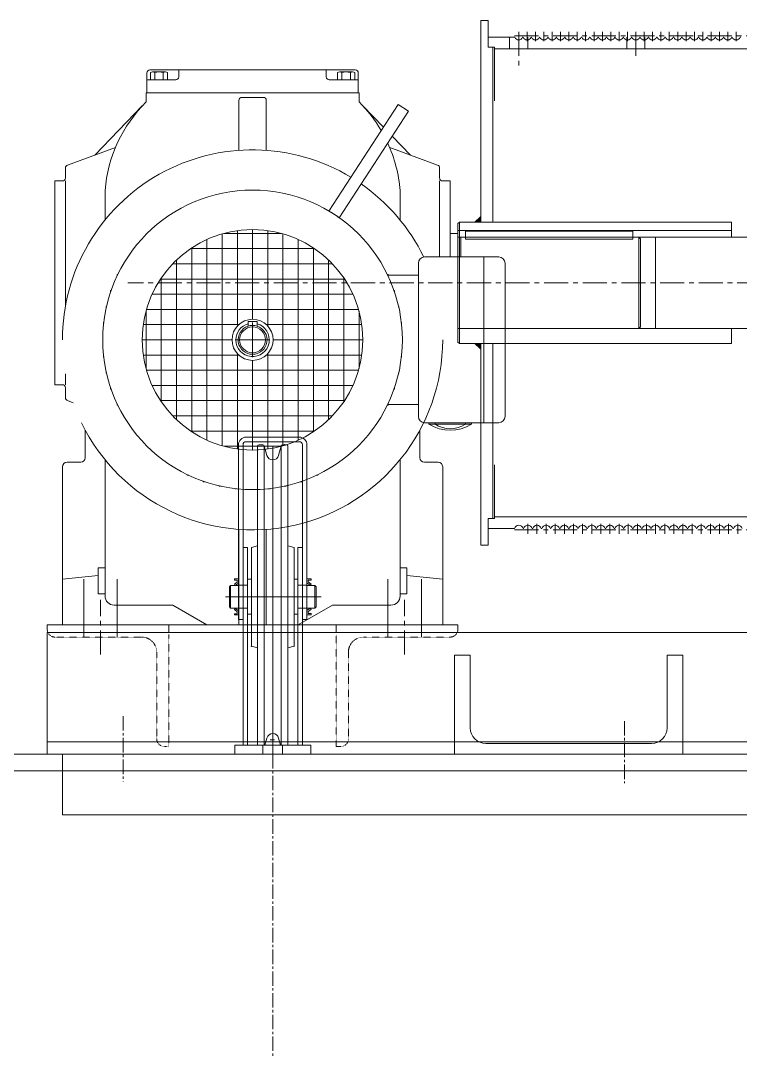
# Model space of a CAD drawing. Header units: millimetres. Extents: x 53635 to 142317, y 101101 to 147193.
# Drawn here: x 72650 to 73123, y 142878 to 143555 of the extents above; entities that cross this region are included whole.
import ezdxf

# ---------------------------------------------------------------- set-up
doc = ezdxf.new("R2010")
doc.units = ezdxf.units.MM
doc.header["$LTSCALE"] = 0.5
doc.header["$MEASUREMENT"] = 0
for name, pattern in [('AXES', [50.8, 31.75, -6.35, 6.35, -6.35]), ('AXES2', [28.575, 19.05, -3.175, 3.175, -3.175]), ('CACHE2', [0.1875, 0.125, -0.0625]), ('CONTINU', [0])]:
    doc.linetypes.add(name, pattern=pattern)
doc.layers.get('0').update_dxf_attribs({"lineweight": 0})
for name, color, linetype, lineweight in [('ASHADE', 7, 'CONTINU', 0), ('AXE', 1, 'AXES2', 0), ('AXES', 1, 'AXES', 0), ('CACHE', 1, 'CACHE2', 0), ('FORT', 7, 'Continuous', 0)]:
    doc.layers.add(name, color=color, linetype=linetype, lineweight=lineweight)

msp = doc.modelspace()

# ---------------------------------------------------------------- linework, layer by layer
for p, q in [((72952.64, 143422.63), (72952.64, 143555.13)), ((72957.64, 143537.63), (72957.64, 143555.13)), ((72957.64, 143544.13), (72975.08, 143544.13)), ((72971.64, 143544.13), (72971.64, 143536.58)), ((72980.21, 143544.13), (72980.58, 143544.13)), ((72983.64, 143544.13), (72983.64, 143536.58)), ((72985.71, 143544.13), (72986.08, 143544.13)), ((72991.21, 143544.13), (72991.58, 143544.13)), ((72996.71, 143544.13), (72997.08, 143544.13)), ((73002.21, 143544.13), (73002.58, 143544.13)), ((73007.71, 143544.13), (73008.08, 143544.13)), ((73013.21, 143544.13), (73013.58, 143544.13)), ((73018.71, 143544.13), (73019.08, 143544.13)), ((73024.21, 143544.13), (73024.58, 143544.13)), ((73029.71, 143544.13), (73030.08, 143544.13)), ((73035.21, 143544.13), (73035.58, 143544.13)), ((73040.71, 143544.13), (73041.08, 143544.13)), ((73046.21, 143544.13), (73046.58, 143544.13)), ((73048.64, 143544.13), (73048.64, 143536.58)), ((73051.71, 143544.13), (73052.08, 143544.13)), ((73057.21, 143544.13), (73057.58, 143544.13)), ((73060.64, 143544.13), (73060.64, 143536.58)), ((73060.64, 143544.13), (73060.64, 143536.58)), ((73062.71, 143544.13), (73063.08, 143544.13)), ((73068.21, 143544.13), (73068.58, 143544.13)), ((73073.71, 143544.13), (73074.08, 143544.13)), ((73079.21, 143544.13), (73079.58, 143544.13)), ((73084.71, 143544.13), (73085.08, 143544.13)), ((73090.21, 143544.13), (73090.58, 143544.13)), ((73095.71, 143544.13), (73096.08, 143544.13)), ((73101.21, 143544.13), (73101.58, 143544.13)), ((73106.71, 143544.13), (73107.08, 143544.13)), ((73112.21, 143544.13), (73112.58, 143544.13)), ((73117.71, 143544.13), (73118.08, 143544.13)), ((73123.21, 143544.13), (73123.58, 143544.13)), ((72961.64, 143537.63), (72957.64, 143537.63)), ((72960.64, 143422.63), (72960.64, 143537.63)), ((72961.64, 143502.34), (72961.64, 143537.63)), ((72961.64, 143536.58), (73378.64, 143536.58)), ((72802.64, 143522.63), (72735.09, 143522.63)), ((72745.38, 143521.43), (72736.91, 143521.43)), ((72754.14, 143518.08), (72754.14, 143522.63)), ((72870.19, 143522.63), (72802.64, 143522.63)), ((72851.14, 143518.08), (72851.14, 143522.63)), ((72868.38, 143521.43), (72859.91, 143521.43)), ((72733.14, 143507.63), (72733.14, 143520.68)), ((72752.19, 143516.13), (72733.14, 143516.13)), ((72735.49, 143516.13), (72735.49, 143520.92)), ((72746.79, 143516.13), (72735.49, 143516.13)), ((72738.32, 143516.13), (72738.32, 143520.92)), ((72743.97, 143516.13), (72743.97, 143520.92)), ((72746.79, 143516.13), (72746.79, 143520.92)), ((72872.14, 143516.13), (72853.09, 143516.13)), ((72858.49, 143516.13), (72858.49, 143520.92)), ((72869.79, 143516.13), (72858.49, 143516.13)), ((72861.32, 143516.13), (72861.32, 143520.92)), ((72866.97, 143516.13), (72866.97, 143520.92)), ((72869.79, 143516.13), (72869.79, 143520.92)), ((72872.14, 143507.63), (72872.14, 143520.68)), ((72802.64, 143507.63), (72732.64, 143507.63)), ((72732.64, 143501.63), (72732.64, 143507.63)), ((72732.64, 143507.63), (72732.64, 143507.63)), ((72732.64, 143507.63), (72732.64, 143507.63)), ((72793.64, 143469.8), (72793.64, 143502.63)), ((72802.64, 143504.63), (72795.64, 143504.63)), ((72872.64, 143507.63), (72802.64, 143507.63)), ((72809.64, 143504.63), (72802.64, 143504.63)), ((72811.64, 143469.8), (72811.64, 143502.63)), ((72872.64, 143501.63), (72872.64, 143507.63)), ((72872.64, 143507.63), (72872.64, 143507.63)), ((72872.64, 143501.63), (72872.64, 143507.63)), ((72730.06, 143498.95), (72698.87, 143466.63)), ((72898.41, 143499.95), (72852.89, 143429.85)), ((72905.12, 143495.59), (72859.6, 143425.49)), ((72888.7, 143484.99), (72875.23, 143498.95)), ((72905.12, 143495.59), (72898.41, 143499.95)), ((72906.42, 143466.63), (72894.4, 143479.08)), ((72712.47, 143471.58), (72680.96, 143460.11)), ((72924.33, 143460.11), (72892.81, 143471.58)), ((72679.64, 143451.63), (72679.64, 143458.23)), ((72925.64, 143451.63), (72925.64, 143458.23)), ((72677.64, 143449.63), (72672.64, 143449.63)), ((72672.64, 143382.63), (72672.64, 143449.63)), ((72679.64, 143367.4), (72679.64, 143449.63)), ((72925.64, 143399.63), (72925.64, 143449.63)), ((72932.64, 143449.63), (72927.64, 143449.63)), ((72932.64, 143399.63), (72932.64, 143449.63)), ((72705.64, 143423.97), (72705.64, 143443.33)), ((72899.64, 143423.97), (72899.64, 143443.33)), ((72937.64, 143421.63), (72938.64, 143422.63)), ((72937.64, 143421.63), (72937.64, 143343.63)), ((72938.64, 143422.63), (72938.64, 143342.63)), ((73117.64, 143422.63), (72938.64, 143422.63)), ((73117.64, 143422.63), (73117.64, 143412.63)), ((72782.64, 143275.44), (72782.64, 143414.82)), ((72821.52, 143415.13), (72783.77, 143415.13)), ((72792.64, 143354.2), (72792.64, 143416.94)), ((72802.64, 143358.63), (72802.64, 143417.63)), ((72812.64, 143354.2), (72812.64, 143416.94)), ((72822.64, 143275.44), (72822.64, 143414.82)), ((72932.64, 143415.13), (72932.64, 143415.13)), ((72937.64, 143415.13), (72932.64, 143415.13)), ((72937.64, 143399.63), (72937.64, 143415.13)), ((72942.64, 143412.63), (72942.64, 143416.63)), ((73052.64, 143416.63), (72942.64, 143416.63)), ((73052.64, 143412.63), (73052.64, 143416.63)), ((72772.64, 143279.13), (72772.64, 143411.13)), ((72832.64, 143279.13), (72832.64, 143411.13)), ((72937.64, 143399.63), (72937.64, 143412.63)), ((72942.64, 143412.63), (72937.64, 143412.63)), ((72939.64, 143399.63), (72939.64, 143412.63)), ((72942.64, 143411.25), (72942.64, 143412.63)), ((73052.64, 143411.25), (72942.64, 143411.25)), ((73052.64, 143411.25), (73052.64, 143412.63)), ((73056.64, 143412.63), (73052.64, 143412.63)), ((73056.64, 143352.63), (73056.64, 143412.63)), ((73057.64, 143411.63), (73056.64, 143412.63)), ((73057.64, 143353.63), (73057.64, 143411.63)), ((73067.64, 143412.63), (73067.64, 143352.63)), ((72843.34, 143405.13), (72761.95, 143405.13)), ((72762.64, 143284.66), (72762.64, 143405.6)), ((72842.64, 143284.66), (72842.64, 143405.6)), ((72964.64, 143399.63), (72915.64, 143399.63)), ((72954.64, 143290.63), (72954.64, 143399.63)), ((72855.14, 143395.13), (72750.14, 143395.13)), ((72752.64, 143292.63), (72752.64, 143397.63)), ((72852.64, 143292.63), (72852.64, 143397.63)), ((72911.64, 143294.63), (72911.64, 143395.63)), ((72968.64, 143294.63), (72968.64, 143395.63)), ((72714.03, 143388.13), (72713.55, 143388.13)), ((72713.55, 143387.13), (72713.55, 143388.13)), ((72891.74, 143388.13), (72891.26, 143388.13)), ((72911.64, 143387.63), (72891.5, 143387.63)), ((72891.74, 143387.13), (72891.74, 143388.13)), ((72672.64, 143315.63), (72672.64, 143382.63)), ((72863.11, 143385.13), (72742.18, 143385.13)), ((72742.64, 143304.43), (72742.64, 143385.83)), ((72862.64, 143304.43), (72862.64, 143385.83)), ((72709.66, 143377.63), (72709.32, 143377.63)), ((72709.32, 143376.63), (72709.32, 143377.63)), ((72868.65, 143375.13), (72736.64, 143375.13)), ((72895.97, 143377.63), (72895.63, 143377.63)), ((72895.97, 143376.63), (72895.97, 143377.63)), ((72706.63, 143367.13), (72706.41, 143367.13)), ((72706.41, 143366.13), (72706.41, 143367.13)), ((72898.88, 143367.13), (72898.66, 143367.13)), ((72898.88, 143366.13), (72898.88, 143367.13)), ((72732.64, 143326.25), (72732.64, 143364)), ((72872.33, 143365.13), (72732.96, 143365.13)), ((72872.64, 143326.25), (72872.64, 143364)), ((72704.82, 143356.63), (72704.71, 143356.63)), ((72704.71, 143355.63), (72704.71, 143356.63)), ((72793.57, 143355.13), (72730.84, 143355.13)), ((72799.64, 143357.13), (72805.64, 143357.13)), ((72799.64, 143354.14), (72799.64, 143357.13)), ((72802.64, 143356.53), (72802.64, 143333.73)), ((72805.64, 143357.13), (72805.64, 143354.14)), ((72874.45, 143355.13), (72811.71, 143355.13)), ((72900.58, 143356.63), (72900.47, 143356.63)), ((72900.58, 143355.63), (72900.58, 143356.63)), ((73056.64, 143352.63), (72968.64, 143352.63)), ((73057.64, 143353.63), (73056.64, 143352.63)), ((73117.64, 143352.63), (73117.64, 143342.63)), ((72704.15, 143346.13), (72704.14, 143346.13)), ((72704.14, 143345.13), (72704.14, 143346.13)), ((72901.14, 143345.13), (72901.14, 143346.13)), ((72901.14, 143346.13), (72901.14, 143346.13)), ((72704.14, 143344.13), (72704.14, 143345.13)), ((72704.15, 143344.13), (72704.14, 143344.13)), ((72789.14, 143345.13), (72730.14, 143345.13)), ((72791.24, 143345.13), (72814.04, 143345.13)), ((72875.14, 143345.13), (72816.14, 143345.13)), ((72901.14, 143344.13), (72901.14, 143345.13)), ((72901.14, 143344.13), (72901.14, 143344.13)), ((72937.64, 143343.63), (72938.64, 143342.63)), ((73117.64, 143342.63), (72938.64, 143342.63)), ((72952.64, 143210.13), (72952.64, 143342.63)), ((72960.64, 143227.63), (72960.64, 143342.63)), ((72704.71, 143333.63), (72704.71, 143334.63)), ((72704.82, 143333.63), (72704.71, 143333.63)), ((72793.57, 143335.13), (72730.84, 143335.13)), ((72792.64, 143273.32), (72792.64, 143336.06)), ((72874.45, 143335.13), (72811.71, 143335.13)), ((72812.64, 143273.32), (72812.64, 143336.06)), ((72900.58, 143333.63), (72900.47, 143333.63)), ((72900.58, 143333.63), (72900.58, 143334.63)), ((72872.33, 143325.13), (72732.96, 143325.13)), ((72802.64, 143272.63), (72802.64, 143331.63)), ((72679.64, 143315.63), (72679.64, 143322.86)), ((72706.41, 143323.13), (72706.41, 143324.13)), ((72706.63, 143323.13), (72706.41, 143323.13)), ((72898.88, 143323.13), (72898.66, 143323.13)), ((72898.88, 143323.13), (72898.88, 143324.13)), ((72677.64, 143315.63), (72672.64, 143315.63)), ((72679.64, 143307.03), (72679.64, 143313.63)), ((72709.32, 143312.63), (72709.32, 143313.63)), ((72709.66, 143312.63), (72709.32, 143312.63)), ((72868.65, 143315.13), (72736.64, 143315.13)), ((72895.97, 143312.63), (72895.63, 143312.63)), ((72895.97, 143312.63), (72895.97, 143313.63)), ((72684.67, 143303.8), (72680.96, 143305.15)), ((72863.11, 143305.13), (72742.18, 143305.13)), ((72713.55, 143302.13), (72713.55, 143303.13)), ((72714.03, 143302.13), (72713.55, 143302.13)), ((72891.74, 143302.13), (72891.26, 143302.13)), ((72911.64, 143302.63), (72891.5, 143302.63)), ((72891.74, 143302.13), (72891.74, 143303.13)), ((72855.14, 143295.13), (72750.14, 143295.13)), ((72692.64, 143267.63), (72692.64, 143285.76)), ((72843.34, 143285.13), (72761.95, 143285.13)), ((72912.64, 143285.76), (72912.64, 143285.76)), ((72912.64, 143267.63), (72912.64, 143285.76)), ((72918.64, 143290.63), (72915.64, 143290.63)), ((72946.64, 143290.63), (72918.64, 143290.63)), ((72918.64, 143289.63), (72918.64, 143290.63)), ((72946.64, 143289.63), (72918.64, 143289.63)), ((72942.64, 143290.63), (72922.64, 143290.63)), ((72922.64, 143289.63), (72922.64, 143290.63)), ((72942.64, 143289.63), (72922.64, 143289.63)), ((72942.64, 143289.63), (72942.64, 143290.63)), ((72946.64, 143289.63), (72946.64, 143290.63)), ((72964.64, 143290.63), (72946.64, 143290.63)), ((72821.52, 143275.13), (72783.77, 143275.13)), ((72689.64, 143264.63), (72680.64, 143264.63)), ((72705.64, 143195.13), (72705.64, 143266.29)), ((72899.64, 143195.13), (72899.64, 143266.29)), ((72899.64, 143266.29), (72899.64, 143266.29)), ((72924.64, 143264.63), (72915.64, 143264.63)), ((72677.64, 143157.63), (72677.64, 143261.63)), ((72927.64, 143157.63), (72927.64, 143261.63)), ((72961.64, 143262.92), (72961.64, 143227.63)), ((72759.64, 143256.03), (72759.64, 143256.51)), ((72760.64, 143256.03), (72759.64, 143256.03)), ((72770.14, 143251.8), (72770.14, 143252.14)), ((72771.14, 143251.8), (72770.14, 143251.8)), ((72835.14, 143251.8), (72834.14, 143251.8)), ((72835.14, 143251.8), (72835.14, 143252.14)), ((72845.64, 143256.03), (72844.64, 143256.03)), ((72845.64, 143256.03), (72845.64, 143256.51)), ((72780.64, 143248.89), (72780.64, 143249.12)), ((72781.64, 143248.89), (72780.64, 143248.89)), ((72791.14, 143247.19), (72791.14, 143247.3)), ((72792.14, 143247.19), (72791.14, 143247.19)), ((72801.64, 143246.63), (72801.64, 143246.63)), ((72802.64, 143246.63), (72801.64, 143246.63)), ((72803.64, 143246.63), (72802.64, 143246.63)), ((72803.64, 143246.63), (72803.64, 143246.63)), ((72814.14, 143247.19), (72813.14, 143247.19)), ((72814.14, 143247.19), (72814.14, 143247.3)), ((72824.64, 143248.89), (72823.64, 143248.89)), ((72824.64, 143248.89), (72824.64, 143249.12)), ((72961.64, 143227.63), (72957.64, 143227.63)), ((72957.64, 143227.63), (72957.64, 143210.13)), ((72961.64, 143228.68), (73378.64, 143228.68)), ((72793.64, 143220.45), (72793.64, 143220.45)), ((72793.64, 143157.63), (72793.64, 143220.45)), ((72811.64, 143220.45), (72811.64, 143220.45)), ((72811.64, 143157.63), (72811.64, 143220.45)), ((72957.64, 143221.13), (72974.82, 143221.13)), ((72980.47, 143221.13), (72980.82, 143221.13)), ((72986.47, 143221.13), (72986.82, 143221.13)), ((72992.47, 143221.13), (72992.82, 143221.13)), ((72998.47, 143221.13), (72998.82, 143221.13)), ((73004.47, 143221.13), (73004.82, 143221.13)), ((73010.47, 143221.13), (73010.82, 143221.13)), ((73016.47, 143221.13), (73016.82, 143221.13)), ((73022.47, 143221.13), (73022.82, 143221.13)), ((73028.47, 143221.13), (73028.82, 143221.13)), ((73034.47, 143221.13), (73034.82, 143221.13)), ((73040.47, 143221.13), (73040.82, 143221.13)), ((73046.47, 143221.13), (73046.82, 143221.13)), ((73052.47, 143221.13), (73052.82, 143221.13)), ((73058.47, 143221.13), (73058.82, 143221.13)), ((73064.47, 143221.13), (73064.82, 143221.13)), ((73070.47, 143221.13), (73070.82, 143221.13)), ((73076.47, 143221.13), (73076.82, 143221.13)), ((73082.47, 143221.13), (73082.82, 143221.13)), ((73088.47, 143221.13), (73088.82, 143221.13)), ((73094.47, 143221.13), (73094.82, 143221.13)), ((73100.47, 143221.13), (73100.82, 143221.13)), ((73106.47, 143221.13), (73106.82, 143221.13)), ((73112.47, 143221.13), (73112.82, 143221.13)), ((73118.47, 143221.13), (73118.82, 143221.13)), ((72677.64, 143187.63), (72701.14, 143190.15)), ((72701.14, 143195.13), (72705.64, 143195.13)), ((72701.14, 143178.13), (72701.14, 143195.13)), ((72705.64, 143178.13), (72705.64, 143195.13)), ((72899.64, 143195.13), (72904.14, 143195.13)), ((72899.64, 143178.13), (72899.64, 143195.13)), ((72899.64, 143178.13), (72899.64, 143195.13)), ((72904.14, 143178.13), (72904.14, 143195.13)), ((72904.14, 143190.15), (72927.64, 143187.63)), ((72691.64, 143157.63), (72691.64, 143187.63)), ((72713.64, 143157.63), (72713.64, 143187.63)), ((72891.64, 143157.63), (72891.64, 143187.63)), ((72913.64, 143157.63), (72913.64, 143187.63)), ((72701.14, 143178.13), (72705.64, 143178.13)), ((72705.64, 143176.63), (72705.64, 143178.13)), ((72899.64, 143178.13), (72904.14, 143178.13)), ((72899.64, 143176.63), (72899.64, 143178.13)), ((72711.64, 143170.63), (72750.13, 143170.63)), ((72750.13, 143170.63), (72772.64, 143157.63)), ((72832.64, 143157.63), (72855.16, 143170.63)), ((72855.16, 143170.63), (72893.64, 143170.63)), ((72667.64, 143154.63), (72667.64, 143157.63)), ((72667.64, 143157.63), (72747.64, 143157.63)), ((72677.64, 143157.63), (72772.64, 143157.63)), ((72691.64, 143149.63), (72691.64, 143157.63)), ((72713.64, 143149.63), (72713.64, 143157.63)), ((72747.64, 143157.63), (72747.64, 143152.63)), ((72772.64, 143157.63), (72802.64, 143157.63)), ((72772.64, 143157.63), (72802.64, 143157.63)), ((72802.64, 143157.63), (72832.64, 143157.63)), ((72802.64, 143157.63), (72832.64, 143157.63)), ((72832.64, 143157.63), (72927.64, 143157.63)), ((72937.64, 143157.63), (72857.64, 143157.63)), ((72857.64, 143157.63), (72857.64, 143152.63)), ((72891.64, 143149.63), (72891.64, 143157.63)), ((72913.64, 143149.63), (72913.64, 143157.63)), ((72937.64, 143154.63), (72937.64, 143157.63))]:
    msp.add_line(p, q)
at = {"color": 1, "linetype": 'AXES'}
msp.add_line((73518.23, 143382.63), (72720.6, 143382.63), dxfattribs=at)
for radius in [98.5, 72.5, 13.5, 8.5]:
    msp.add_circle((72802.64, 143345.13), radius)
for centre, radius, start, end in [((72735.09, 143520.68), 1.95, 90, 180), ((72736.91, 143519.21), 2.22, 90, 129.6), ((72736.91, 143519.21), 2.22, 50.4, 90), ((72741.14, 143513.33), 8.1, 69.59, 110.41), ((72745.38, 143519.21), 2.22, 90, 129.6), ((72745.38, 143519.21), 2.22, 50.4, 90), ((72859.91, 143519.21), 2.22, 90, 129.6), ((72859.91, 143519.21), 2.22, 50.4, 90), ((72864.14, 143513.33), 8.1, 69.59, 110.41), ((72868.38, 143519.21), 2.22, 90, 129.6), ((72868.38, 143519.21), 2.22, 50.4, 90), ((72870.19, 143520.68), 1.95, 0, 90), ((72752.19, 143518.08), 1.95, -90, 0), ((72853.09, 143518.08), 1.95, 180, 270), ((72798.04, 143435.94), 92.69, 134.87, 175.43), ((72795.64, 143502.63), 2, 90, 180), ((72809.64, 143502.63), 2, 0, 90), ((72807.25, 143435.94), 92.69, 30.33, 45.13), ((72807.25, 143435.94), 92.69, 4.57, 24.65), ((72802.64, 143345.13), 125, 58.83, 180), ((72802.64, 143345.13), 125, 58.83, 180), ((72681.64, 143458.23), 2, 110, 180), ((72923.64, 143458.23), 2, 0, 70), ((72677.64, 143451.63), 2, -90, 0), ((72802.64, 143345.13), 125, 25.83, 55.17), ((72802.64, 143345.13), 125, 25.83, 55.17), ((72927.64, 143451.63), 2, 180, 270), ((72802.64, 143345.13), 98.5, 54.67, 59.33), ((72915.64, 143395.63), 4, 90, 180), ((72964.64, 143395.63), 4, 0, 90), ((72802.64, 143345.13), 11, 180, 434.17), ((72802.64, 143345.13), 11, 105.83, 180), ((72802.64, 143345.13), 9.5, 108.41, 431.59), ((72802.64, 143345.13), 9.5, 71.59, 108.41), ((72802.64, 143345.13), 125, -154.16, 0), ((72802.64, 143345.13), 125, -154.16, 0), ((72677.64, 143313.63), 2, 0, 90), ((72681.64, 143307.03), 2, 180, 250), ((72915.64, 143294.63), 4, 180, 270), ((72964.64, 143294.63), 4, -90, 0), ((72932.64, 143312.13), 26.5, -121.89, -58.11), ((72932.64, 143304.83), 18.17, -123.4, -56.6), ((72680.64, 143261.63), 3, 90, 180), ((72689.64, 143267.63), 3, -90, 0), ((72915.64, 143267.63), 3, 180, 270), ((72924.64, 143261.63), 3, 0, 90), ((72977.64, 143220.13), 3, 19.47122, 160.52878), ((72983.64, 143220.13), 3, 19.47122, 160.52878), ((72989.64, 143220.13), 3, 19.47122, 160.52878), ((72995.64, 143220.13), 3, 19.47122, 160.52878), ((73001.64, 143220.13), 3, 19.47122, 160.52878), ((73007.64, 143220.13), 3, 19.47122, 160.52878), ((73013.64, 143220.13), 3, 19.47122, 160.52878), ((73019.64, 143220.13), 3, 19.47122, 160.52878), ((73025.64, 143220.13), 3, 19.47122, 160.52878), ((73031.64, 143220.13), 3, 19.47122, 160.52878), ((73037.64, 143220.13), 3, 19.47122, 160.52878), ((73043.64, 143220.13), 3, 19.47122, 160.52878), ((73049.64, 143220.13), 3, 19.47122, 160.52878), ((73055.64, 143220.13), 3, 19.47122, 160.52878), ((73061.64, 143220.13), 3, 19.47122, 160.52878), ((73067.64, 143220.13), 3, 19.47122, 160.52878), ((73073.64, 143220.13), 3, 19.47122, 160.52878), ((73079.64, 143220.13), 3, 19.47122, 160.52878), ((73085.64, 143220.13), 3, 19.47122, 160.52878), ((73091.64, 143220.13), 3, 19.47122, 160.52878), ((73097.64, 143220.13), 3, 19.47122, 160.52878), ((73103.64, 143220.13), 3, 19.47122, 160.52878), ((73109.64, 143220.13), 3, 19.47122, 160.52878), ((73115.64, 143220.13), 3, 19.47122, 160.52878), ((73121.64, 143220.13), 3, 19.47122, 160.52878), ((72711.64, 143176.63), 6, 180, 270), ((72893.64, 143176.63), 6, -90, 0), ((72672.64, 143154.63), 5, 180, 203.57818), ((72932.64, 143154.63), 5, -23.57818, 0)]:
    msp.add_arc(centre, radius, start, end)
for points in [[(72952.64, 143422.63), (72952.64, 143426.63), (72948.27, 143422.63)], [(72952.64, 143342.63), (72952.64, 143338.63), (72948.27, 143342.63)]]:
    msp.add_solid(points)
at = {"layer": 'ASHADE', "ltscale": 2}
for p, q in [((72937.64, 143417.03), (73117.64, 143417.03)), ((72937.64, 143412.63), (73396.64, 143412.63)), ((72937.64, 143352.63), (73396.64, 143352.63)), ((72667.64, 143152.63), (73255.64, 143152.63)), ((72667.64, 143152.63), (72667.64, 143072.63)), ((72667.64, 143080.63), (73426.64, 143080.63)), ((72667.64, 143072.63), (73426.64, 143072.63)), ((72677.64, 143072.63), (72677.64, 143032.63)), ((73406.64, 143032.63), (72677.64, 143032.63))]:
    msp.add_line(p, q, dxfattribs=at)
for centre in [(72977.64, 143545.13), (72983.14, 143545.13), (72988.64, 143545.13), (72994.14, 143545.13), (72999.64, 143545.13), (73005.14, 143545.13), (73010.64, 143545.13), (73016.14, 143545.13), (73021.64, 143545.13), (73027.14, 143545.13), (73032.64, 143545.13), (73038.14, 143545.13), (73043.64, 143545.13), (73049.14, 143545.13), (73054.64, 143545.13), (73060.14, 143545.13), (73065.64, 143545.13), (73071.14, 143545.13), (73076.64, 143545.13), (73082.14, 143545.13), (73087.64, 143545.13), (73093.14, 143545.13), (73098.64, 143545.13), (73104.14, 143545.13), (73109.64, 143545.13), (73115.14, 143545.13), (73120.64, 143545.13)]:
    msp.add_arc(centre, 2.75, -158.67631, -21.32369, dxfattribs=at)
at = {"layer": 'AXE'}
for p, q in [((72717.64, 143097.6), (72717.64, 143054.66)), ((73047.14, 143094.36), (73047.14, 143053.62)), ((72815.89, 143072.63), (72815.89, 141123.45))]:
    msp.add_line(p, q, dxfattribs=at)
at = {"layer": 'AXES'}
for p, q in [((72974.82, 143545.13), (73373.34, 143545.13)), ((72977.64, 143547.77), (72977.64, 143525.13)), ((72983.14, 143547.77), (72983.14, 143541.55)), ((72988.64, 143547.77), (72988.64, 143541.55)), ((72994.14, 143547.77), (72994.14, 143541.55)), ((72999.64, 143547.77), (72999.64, 143541.55)), ((73005.14, 143547.77), (73005.14, 143541.55)), ((73010.64, 143547.77), (73010.64, 143541.55)), ((73016.14, 143547.77), (73016.14, 143541.55)), ((73021.64, 143547.77), (73021.64, 143541.55)), ((73027.14, 143547.77), (73027.14, 143541.55)), ((73032.64, 143547.77), (73032.64, 143541.55)), ((73038.14, 143547.77), (73038.14, 143541.55)), ((73043.64, 143547.77), (73043.64, 143541.55)), ((73049.14, 143547.77), (73049.14, 143541.55)), ((73054.64, 143547.77), (73054.64, 143531.65)), ((73060.14, 143547.77), (73060.14, 143541.55)), ((73065.64, 143547.77), (73065.64, 143541.55)), ((73071.14, 143547.77), (73071.14, 143541.55)), ((73076.64, 143547.77), (73076.64, 143541.55)), ((73082.14, 143547.77), (73082.14, 143541.55)), ((73087.64, 143547.77), (73087.64, 143541.55)), ((73093.14, 143547.77), (73093.14, 143541.55)), ((73098.64, 143547.77), (73098.64, 143541.55)), ((73104.14, 143547.77), (73104.14, 143541.55)), ((73109.64, 143547.77), (73109.64, 143541.55)), ((73115.14, 143547.77), (73115.14, 143541.55)), ((73120.64, 143547.77), (73120.64, 143541.55)), ((72983.64, 143217.49), (72983.64, 143224.13)), ((72989.64, 143217.49), (72989.64, 143224.13)), ((72995.64, 143217.49), (72995.64, 143224.13)), ((73001.64, 143217.49), (73001.64, 143224.13)), ((73007.64, 143217.49), (73007.64, 143224.13)), ((73013.64, 143217.49), (73013.64, 143224.13)), ((73019.64, 143217.49), (73019.64, 143224.13)), ((73025.64, 143217.49), (73025.64, 143224.13)), ((73031.64, 143217.49), (73031.64, 143224.13)), ((73037.64, 143217.49), (73037.64, 143224.13)), ((73043.64, 143217.49), (73043.64, 143224.13)), ((73049.64, 143217.49), (73049.64, 143224.13)), ((73055.64, 143217.49), (73055.64, 143224.13)), ((73061.64, 143217.49), (73061.64, 143224.13)), ((73067.64, 143217.49), (73067.64, 143224.13)), ((73073.64, 143217.49), (73073.64, 143224.13)), ((73079.64, 143217.49), (73079.64, 143224.13)), ((73085.64, 143217.49), (73085.64, 143224.13)), ((73091.64, 143217.49), (73091.64, 143224.13)), ((73097.64, 143217.49), (73097.64, 143224.13)), ((73103.64, 143217.49), (73103.64, 143224.13)), ((73109.64, 143217.49), (73109.64, 143224.13)), ((73115.64, 143217.49), (73115.64, 143224.13)), ((73121.64, 143217.49), (73121.64, 143224.13)), ((73121.64, 143217.49), (73121.64, 143224.13)), ((72974.82, 143220.13), (73371.1, 143220.13)), ((72702.64, 143138.08), (72702.64, 143174.08)), ((72902.64, 143138.08), (72902.64, 143174.08))]:
    msp.add_line(p, q, dxfattribs=at)
at = {"layer": 'CACHE', "ltscale": 2}
for p, q in [((72667.64, 143152.63), (72668.06, 143152.63)), ((72729.64, 143149.63), (72672.64, 143149.63)), ((72747.64, 143151.27), (72747.64, 143077.63)), ((72857.64, 143151.13), (72857.64, 143077.63)), ((72875.64, 143149.63), (72932.64, 143149.63)), ((72739.64, 143082.63), (72739.64, 143139.63)), ((72865.64, 143082.63), (72865.64, 143139.63)), ((72747.64, 143077.63), (72744.64, 143077.63)), ((72857.64, 143077.63), (72860.64, 143077.63))]:
    msp.add_line(p, q, dxfattribs=at)
for centre, radius, start, end in [((72672.64, 143154.63), 5, -148.20956, -90), ((72729.64, 143139.63), 10, 0, 90), ((72875.64, 143139.63), 10, 90, 180), ((72932.64, 143154.63), 5, -90, -31.43658), ((72744.64, 143082.63), 5, 180, 270), ((72860.64, 143082.63), 5, -90, 0)]:
    msp.add_arc(centre, radius, start, end, dxfattribs=at)
at = {"layer": 'FORT'}
for p, q in [((72952.64, 143555.13), (72957.64, 143555.13)), ((72798.39, 143281.13), (72833.39, 143281.13)), ((72798.39, 143278.13), (72833.39, 143278.13)), ((72793.39, 143276.13), (72793.39, 143161.13)), ((72796.39, 143276.13), (72796.39, 143078.63)), ((72805.89, 143176.13), (72805.89, 143275.13)), ((72809.38, 143276.13), (72806.89, 143276.13)), ((72812.03, 143269.09), (72810.34, 143275.39)), ((72810.34, 143078.63), (72810.34, 143275.39)), ((72819.76, 143269.09), (72821.44, 143275.39)), ((72821.44, 143078.63), (72821.44, 143275.39)), ((72824.89, 143276.13), (72822.41, 143276.13)), ((72825.89, 143176.13), (72825.89, 143275.13)), ((72835.39, 143276.13), (72835.39, 143078.63)), ((72838.39, 143276.13), (72838.39, 143161.13)), ((72952.64, 143210.13), (72957.64, 143210.13)), ((72796.39, 143208.63), (72799.39, 143208.63)), ((72799.39, 143208.63), (72799.39, 143078.63)), ((72801.89, 143208.63), (72805.89, 143209.7)), ((72801.89, 143176.13), (72801.89, 143208.63)), ((72829.89, 143208.63), (72825.89, 143209.7)), ((72829.89, 143176.13), (72829.89, 143208.63)), ((72832.39, 143208.63), (72832.39, 143078.63)), ((72832.39, 143208.63), (72835.39, 143208.63)), ((72799.39, 143183.63), (72799.39, 143191.59)), ((72832.39, 143183.63), (72832.39, 143194.88)), ((72788.24, 143183.63), (72787.39, 143182.75)), ((72788.24, 143183.63), (72793.39, 143183.63)), ((72788.24, 143168.63), (72788.24, 143183.63)), ((72788.24, 143168.63), (72788.24, 143183.63)), ((72790.68, 143187.85), (72790.68, 143187.04)), ((72793.36, 143187.85), (72790.68, 143187.85)), ((72790.68, 143187.04), (72792.6, 143187.04)), ((72792.6, 143185.8), (72790.68, 143184.38)), ((72790.68, 143184.38), (72791.18, 143183.54)), ((72791.23, 143183.62), (72793.36, 143185.12)), ((72792.6, 143187.04), (72792.6, 143185.8)), ((72793.36, 143185.12), (72793.36, 143187.85)), ((72793.39, 143183.73), (72799.39, 143183.73)), ((72801.99, 143187.63), (72799.49, 143187.63)), ((72829.79, 143187.63), (72832.29, 143187.63)), ((72832.39, 143183.73), (72838.39, 143183.73)), ((72838.39, 143183.63), (72843.55, 143183.63)), ((72838.43, 143187.96), (72841.11, 143187.96)), ((72838.43, 143185.22), (72838.43, 143187.96)), ((72840.56, 143183.73), (72838.43, 143185.22)), ((72841.11, 143187.14), (72839.19, 143187.14)), ((72839.19, 143187.14), (72839.19, 143185.91)), ((72839.19, 143185.91), (72841.11, 143184.49)), ((72841.11, 143184.49), (72840.61, 143183.65)), ((72841.11, 143187.96), (72841.11, 143187.14)), ((72843.55, 143183.63), (72844.39, 143182.75)), ((72843.55, 143168.63), (72843.55, 143183.63)), ((72787.39, 143182.75), (72787.39, 143169.5)), ((72844.39, 143182.75), (72844.39, 143169.5)), ((72788.24, 143168.63), (72787.39, 143169.5)), ((72801.89, 143176.13), (72801.89, 143143.63)), ((72805.89, 143176.13), (72805.89, 143078.63)), ((72825.89, 143176.13), (72825.89, 143078.63)), ((72829.89, 143176.13), (72829.89, 143143.63)), ((72843.55, 143168.63), (72844.39, 143169.5)), ((72788.24, 143168.63), (72793.39, 143168.63)), ((72790.68, 143167.66), (72791.18, 143168.5)), ((72792.6, 143166.24), (72790.68, 143167.66)), ((72790.68, 143165.01), (72792.6, 143165.01)), ((72790.68, 143164.19), (72790.68, 143165.01)), ((72793.36, 143164.19), (72790.68, 143164.19)), ((72791.23, 143168.43), (72793.36, 143166.93)), ((72792.6, 143165.01), (72792.6, 143166.24)), ((72793.36, 143166.93), (72793.36, 143164.19)), ((72793.39, 143168.53), (72799.39, 143168.53)), ((72793.39, 143161.63), (72793.39, 143168.52)), ((72799.39, 143168.63), (72799.39, 143156.47)), ((72801.99, 143164.63), (72799.49, 143164.63)), ((72829.79, 143164.63), (72832.29, 143164.63)), ((72832.39, 143168.63), (72832.39, 143159.76)), ((72832.39, 143168.53), (72838.39, 143168.53)), ((72835.39, 143168.63), (72835.39, 143161.73)), ((72838.39, 143168.63), (72843.55, 143168.63)), ((72840.56, 143168.53), (72838.43, 143167.03)), ((72838.43, 143167.03), (72838.43, 143164.3)), ((72838.43, 143164.3), (72841.11, 143164.3)), ((72839.19, 143166.35), (72841.11, 143167.77)), ((72839.19, 143165.11), (72839.19, 143166.35)), ((72841.11, 143165.11), (72839.19, 143165.11)), ((72841.11, 143167.77), (72840.61, 143168.61)), ((72841.11, 143164.3), (72841.11, 143165.11)), ((72793.39, 143161.13), (72796.39, 143161.13)), ((72835.39, 143161.13), (72838.39, 143161.13)), ((72801.89, 143143.63), (72805.89, 143142.56)), ((72829.89, 143143.63), (72825.89, 143142.56)), ((72825.89, 143142.56), (72825.89, 143104.39)), ((72945.75, 143137.63), (72935.5, 143137.63)), ((72935.5, 143137.63), (72935.5, 143072.63)), ((72945.75, 143089.88), (72945.75, 143137.63)), ((73075.25, 143089.88), (73075.25, 143137.63)), ((73075.25, 143137.63), (73085.5, 143137.63)), ((73085.5, 143137.63), (73085.5, 143072.63)), ((72812.03, 143083.16), (72810.81, 143078.63)), ((72816.99, 143082.13), (72814.15, 143082.13)), ((72815.89, 143083.35), (72815.89, 143080.7)), ((72819.76, 143083.16), (72820.97, 143078.63)), ((72790.89, 143078.63), (72840.89, 143078.63)), ((72790.89, 143078.63), (72790.89, 143072.63)), ((72809.39, 143078.63), (72809.39, 143072.63)), ((72822.39, 143078.63), (72822.39, 143072.63)), ((72840.89, 143078.63), (72840.89, 143072.63)), ((73010.5, 143079.63), (72956, 143079.63)), ((73010.5, 143079.63), (73065, 143079.63)), ((77205.89, 143072.63), (70825.89, 143072.63)), ((72790.89, 143072.63), (72840.89, 143072.63)), ((72935.5, 143072.63), (73010.5, 143072.63)), ((73085.5, 143072.63), (73010.5, 143072.63)), ((77205.89, 143061.63), (70825.89, 143061.63))]:
    msp.add_line(p, q, dxfattribs=at)
at = {"layer": 'FORT', "color": 1}
for p, q in [((72815.89, 143072.63), (72815.89, 143274.92)), ((72784.75, 143176.13), (72847.7, 143176.13))]:
    msp.add_line(p, q, dxfattribs=at)
at = {"layer": 'FORT'}
for centre, radius, start, end in [((72798.39, 143276.13), 5, 90, 180), ((72798.39, 143276.13), 2, 90, 180), ((72833.39, 143276.13), 5, 0, 90), ((72833.39, 143276.13), 2, 0, 90), ((72806.89, 143275.13), 1, 90, 180), ((72809.38, 143275.13), 1, 15, 90), ((72822.41, 143275.13), 1, 90, 165), ((72824.89, 143275.13), 1, 0, 90), ((72815.89, 143270.13), 4, -165, -15), ((72956, 143089.88), 10.25, 180, 270), ((73065, 143089.88), 10.25, -90, 0), ((72815.89, 143082.13), 4, 15, 165)]:
    msp.add_arc(centre, radius, start, end, dxfattribs=at)
at = {"layer": 'FORT', "linetype": 'Continuous'}
for p in [(72823.56, 143276.13), (72801.89, 143143.63), (72829.89, 143143.63), (72829.89, 143143.63)]:
    msp.add_point(p, dxfattribs=at)

doc.saveas('drawing.dxf')
